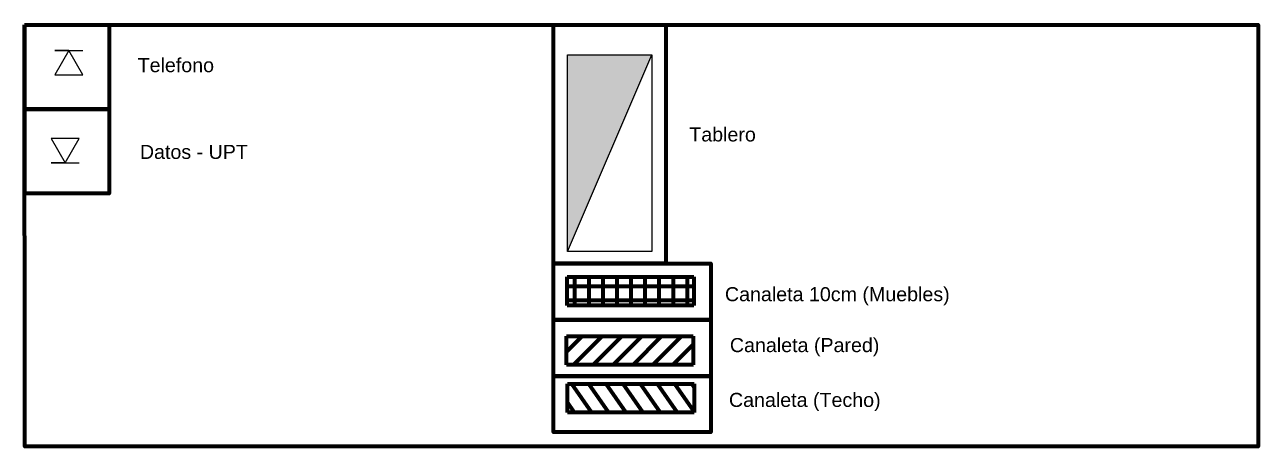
# Model space of a CAD drawing. Header units: metres. Extents: x -0.1 to 64.1, y -0.2 to 39.7.
# Drawn here: x 32.642 to 37.031, y 16.98 to 18.48 of the extents above; entities that cross this region are included whole.
import ezdxf

# ---------------------------------------------------------------- set-up
doc = ezdxf.new("R2010")
doc.units = ezdxf.units.M
doc.header["$LTSCALE"] = 0.2
doc.linetypes.add('ACAD_ISO02W100', pattern=[15, 12, -3])
for name, color, linetype in [('Canaletas', 4, 'Continuous'), ('Comunicacion', 1, 'Continuous'), ('Tomacorrientes', 7, 'Continuous'), ('Voz', 160, 'Continuous')]:
    doc.layers.add(name, color=color, linetype=linetype)
doc.styles.get("Standard").update_dxf_attribs({"font": 'arial.ttf'})

# ---------------------------------------------------------------- blocks, each defined once
blk = doc.blocks.new('Tablero')
at = {"layer": 'Tomacorrientes', "linetype": 'ACAD_ISO02W100', "lineweight": 100}
h = blk.add_hatch(dxfattribs=at)
h.set_pattern_fill('ANGLE', color=256)
h.set_pattern_definition([(0, (0, 0), (0, 6.985), [5.08, -1.905]), (90, (0, 0), (-6.985, 4e-16), [5.08, -1.905])])
h.paths.add_polyline_path([(6.0927, 4.8474), (5.7927, 4.8474), (5.7927, 4.1474)])
at = {"layer": 'Tomacorrientes'}
h = blk.add_hatch(color=256, dxfattribs=at)
h.dxf.hatch_style = 1
h.paths.add_polyline_path([(6.0927, 4.8474), (5.7927, 4.8474), (5.7927, 4.1474)])
blk.add_line((5.7927, 4.1474), (6.0927, 4.8474), dxfattribs=at)
blk.add_lwpolyline([(6.0927, 4.1474), (5.7927, 4.1474), (5.7927, 4.8474), (6.0927, 4.8474)], close=True, dxfattribs=at)
blk = doc.blocks.new('VOZ')
at = {"layer": 'Voz'}
for p, q in [((0.0577, 0), (-0.0289, 0.05)), ((0.0577, 0), (-0.0289, 0.05)), ((-0.0289, 0.05), (-0.0289, -0.05)), ((0.0577, 0), (0.0577, 0.05)), ((0.0577, 0.05), (0.0577, 0)), ((-0.0289, -0.05), (0.0577, 0)), ((0.0577, 0), (0.0577, -0.05))]:
    blk.add_line(p, q, dxfattribs=at)
blk = doc.blocks.new('Datos')
at = {"layer": 'Comunicacion'}
for p, q in [((-0.0433, 0.05), (-0.0433, -0.05)), ((0.0433, 0), (-0.0433, 0.05)), ((-0.0433, 0.05), (-0.0433, -0.05)), ((0.0433, -0.05), (0.0433, 0.05)), ((-0.0433, -0.05), (0.0433, 0)), ((0.0433, 0), (0.0433, -0.05)), ((0.0433, -0.05), (0.0433, -0.05))]:
    blk.add_line(p, q, dxfattribs=at)

msp = doc.modelspace()

# ---------------------------------------------------------------- hatches: boundary and pattern name
at = {"layer": 'Canaletas', "linetype": 'ACAD_ISO02W100', "lineweight": 100}
h = msp.add_hatch(dxfattribs=at)
h.set_pattern_fill('_USER', color=256, scale=0.05, angle=90, pattern_type=0)
h.set_pattern_definition([(90, (0, 0), (-0.05, 3e-18), [])])
h.paths.add_polyline_path([(35.023, 17.5825), (34.5726, 17.5825), (34.5726, 17.4808), (35.023, 17.4808)])
h = msp.add_hatch(dxfattribs=at)
h.set_pattern_fill('_USER', color=256, scale=0.05, pattern_type=0)
h.set_pattern_definition([(0, (0, 0), (0, 0.05), [])])
h.paths.add_polyline_path([(35.023, 17.5825), (34.5726, 17.5825), (34.5726, 17.4808), (35.023, 17.4808)])
h = msp.add_hatch(dxfattribs=at)
h.set_pattern_fill('_USER', color=256, scale=0.05, angle=45, pattern_type=0)
h.set_pattern_definition([(45, (0, 0), (-0.03535534, 0.03535534), [])])
h.paths.add_polyline_path([(35.02, 17.3721), (34.5696, 17.3721), (34.5696, 17.2703), (35.02, 17.2703)])
h = msp.add_hatch(dxfattribs=at)
h.set_pattern_fill('_USER', color=256, scale=0.05, angle=125, pattern_type=0)
h.set_pattern_definition([(125, (0, 0), (-0.0409576, -0.02867882), [])])
h.paths.add_polyline_path([(35.0237, 17.202), (34.5734, 17.202), (34.5734, 17.1003), (35.0237, 17.1003)])

# ---------------------------------------------------------------- linework, layer by layer
for points in [[(34.5726, 17.5825), (35.023, 17.5825), (35.023, 17.4808), (34.5726, 17.4808)], [(34.5696, 17.3721), (35.02, 17.3721), (35.02, 17.2703), (34.5696, 17.2703)], [(34.5734, 17.202), (35.0237, 17.202), (35.0237, 17.1003), (34.5734, 17.1003)]]:
    msp.add_lwpolyline(points, close=True, dxfattribs=at)
at = {"layer": 'Tomacorrientes', "lineweight": 100}
for points in [[(32.642, 18.4799), (37.0314, 18.4799), (37.0314, 16.9799), (32.6423, 16.9799)], [(32.6423, 18.4799), (32.9423, 18.4799), (32.9423, 18.1799), (32.6423, 18.1799)], [(34.5234, 18.4799), (34.9234, 18.4799), (34.9234, 17.6299), (34.5234, 17.6299)], [(32.6423, 18.1799), (32.9423, 18.1799), (32.9423, 17.8799), (32.6423, 17.8799)], [(34.5234, 17.6299), (35.0834, 17.6299), (35.0834, 17.4299), (34.5234, 17.4299)], [(34.5234, 17.4299), (35.0834, 17.4299), (35.0834, 17.2299), (34.5234, 17.2299)], [(34.5234, 17.2299), (35.0834, 17.2299), (35.0834, 17.0299), (34.5234, 17.0299)]]:
    msp.add_lwpolyline(points, close=True, dxfattribs=at)

# ---------------------------------------------------------------- block references
msp.add_blockref('Tablero', (28.7808, 13.5251), dxfattribs=at)
at = {"layer": 'Voz'}
for name, p, rotation in [('VOZ', (32.7994, 18.3299), 89.96085480864697), ('Datos', (32.7863, 18.0315), 269.9608548086473)]:
    msp.add_blockref(name, p, dxfattribs=dict(at, rotation=rotation))

# ---------------------------------------------------------------- texts
at = {"layer": 'Tomacorrientes', "lineweight": 100, "char_height": 0.05, "attachment_point": 1}
for s, width, insert in [('Telefono ', 1.331144, (33.044, 18.361)), ('Tablero', 0.620377, (35.0067, 18.1145)), ('\\pxt18;Datos - UPT', 1.331144, (33.052, 18.0524)), ('Canaleta 10cm (Muebles)', 1.052276, (35.1336, 17.5462)), ('Canaleta (Pared)', 1.052276, (35.1512, 17.3651)), ('Canaleta (Techo)', 1.052276, (35.1479, 17.1701))]:
    msp.add_mtext_dynamic_manual_height_columns(s, width=width, gutter_width=12.5, heights=[0], dxfattribs=dict(at, insert=insert))

doc.saveas('drawing.dxf')
